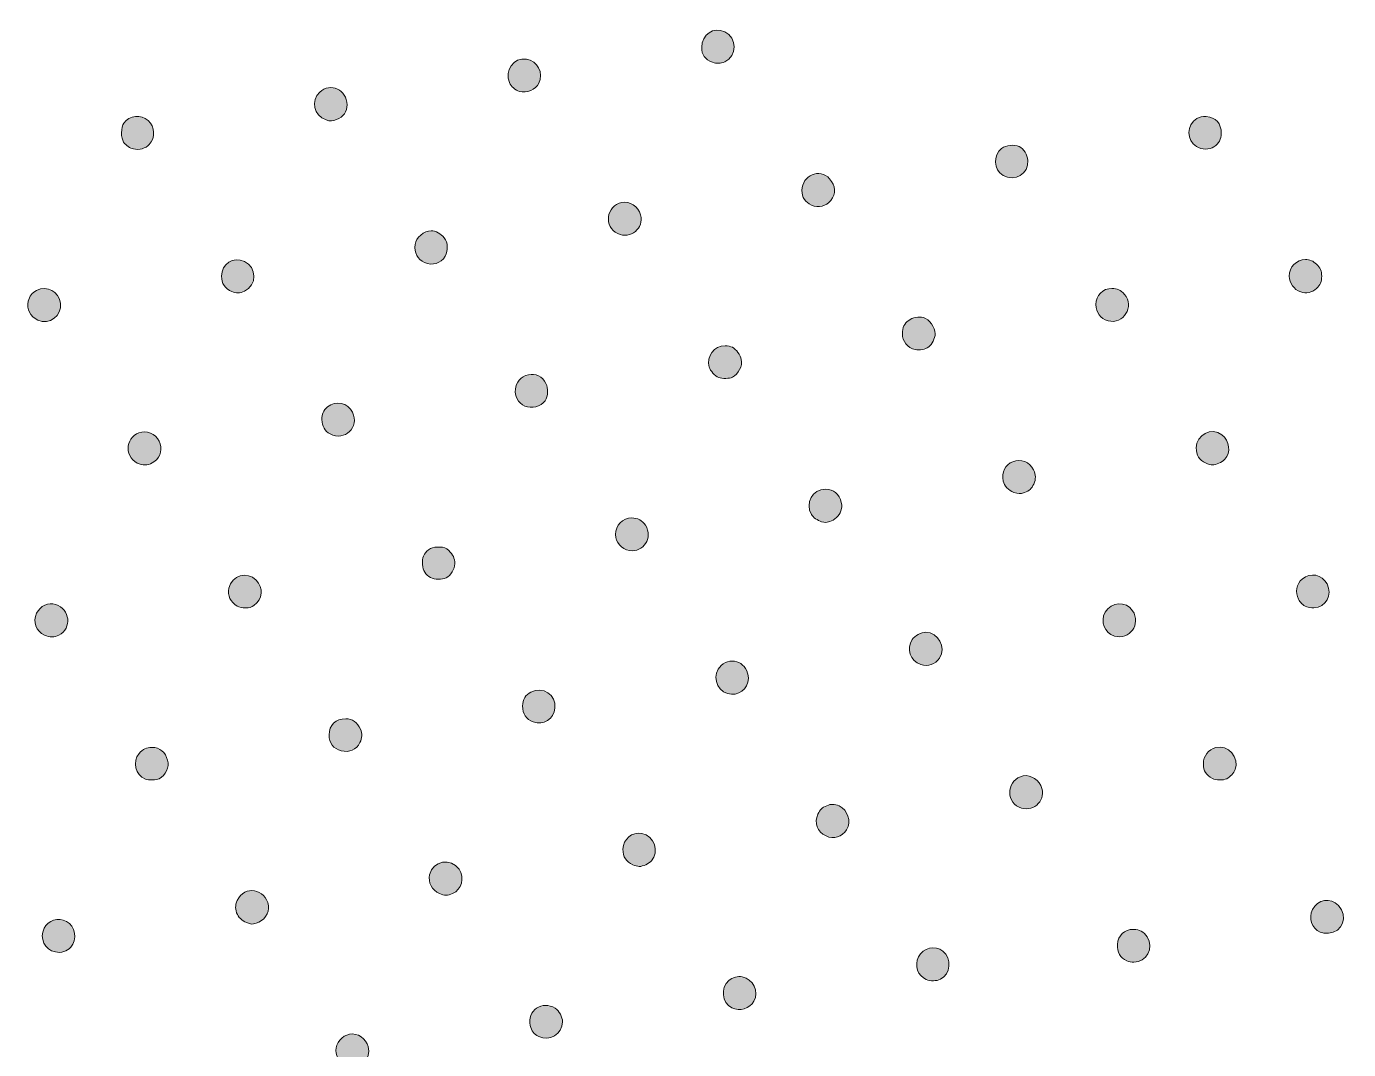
# Model space of a CAD drawing. Extents: x 0 to 500, y 2 to 498.
# Drawn here: x 3.5 to 136.7, y 117.6 to 220.6 of the extents above; entities that cross this region are included whole.
import ezdxf

# ---------------------------------------------------------------- set-up
doc = ezdxf.new("R2010")
doc.units = 0
doc.header["$MEASUREMENT"] = 0
doc.layers.add('LAYER_1', color=7, linetype='Continuous', lineweight=0)

# ---------------------------------------------------------------- blocks, each defined once
blk = doc.blocks.new('Block_0')
at = {"layer": 'LAYER_1', "true_color": 0x000000, "transparency": 33554687}
h = blk.add_hatch(color=18, dxfattribs=at)
h.dxf.hatch_style = 2
edge = h.paths.add_edge_path()
edge.add_spline(control_points=[(73.86, 217.04), (75.13, 217.62), (75.13, 219.43), (73.86, 220.05), (72.73, 220.59), (71.54, 219.79), (71.54, 218.49), (71.54, 217.74), (71.86, 217.29), (72.64, 216.99), (72.64, 216.99), (72.64, 216.99), (72.64, 216.99), (73.05, 216.83), (73.43, 216.85), (73.86, 217.04)], knot_values=[0, 0, 0, 0, 1, 1, 1, 2, 2, 2, 3, 3, 3, 4, 4, 4, 5, 5, 5, 5], degree=3, periodic=0)
h = blk.add_hatch(color=18, dxfattribs=at)
h.dxf.hatch_style = 2
edge = h.paths.add_edge_path()
edge.add_spline(control_points=[(53.89, 217.31), (52.6, 217.48), (51.63, 216.15), (52.18, 214.94), (52.36, 214.54), (52.76, 214.19), (53.2, 214.05), (53.91, 213.83), (54.82, 214.21), (55.15, 214.87), (55.64, 215.88), (54.99, 217.16), (53.89, 217.31)], knot_values=[0, 0, 0, 0, 1, 1, 1, 2, 2, 2, 3, 3, 3, 4, 4, 4, 4], degree=3, periodic=0)
h = blk.add_hatch(color=18, dxfattribs=at)
h.dxf.hatch_style = 2
edge = h.paths.add_edge_path()
edge.add_spline(control_points=[(34.77, 211.21), (35.45, 211.5), (35.82, 212.01), (35.82, 212.7), (35.82, 214.22), (34.15, 214.99), (33.07, 213.98), (32.13, 213.11), (32.48, 211.61), (33.71, 211.18), (33.71, 211.18), (33.71, 211.18), (33.71, 211.18), (34.11, 211.04), (34.37, 211.04), (34.77, 211.21)], knot_values=[0, 0, 0, 0, 1, 1, 1, 2, 2, 2, 3, 3, 3, 4, 4, 4, 5, 5, 5, 5], degree=3, periodic=0)
h = blk.add_hatch(color=18, dxfattribs=at)
h.dxf.hatch_style = 2
edge = h.paths.add_edge_path()
edge.add_spline(control_points=[(15.78, 211.13), (15.1, 211.76), (13.89, 211.62), (13.34, 210.86), (13.04, 210.43), (13.03, 209.34), (13.32, 208.95), (13.59, 208.59), (13.93, 208.34), (14.31, 208.26), (14.87, 208.12), (15.57, 208.32), (15.9, 208.69), (16.53, 209.41), (16.48, 210.47), (15.78, 211.13)], knot_values=[0, 0, 0, 0, 1, 1, 1, 2, 2, 2, 3, 3, 3, 4, 4, 4, 5, 5, 5, 5], degree=3, periodic=0)
h = blk.add_hatch(color=18, dxfattribs=at)
h.dxf.hatch_style = 2
edge = h.paths.add_edge_path()
edge.add_spline(control_points=[(123.13, 208.47), (123.64, 208.81), (123.87, 209.24), (123.87, 209.82), (123.87, 210.82), (123.31, 211.45), (122.36, 211.51), (121.91, 211.55), (121.76, 211.52), (121.41, 211.31), (120.36, 210.7), (120.34, 209.11), (121.38, 208.49), (121.38, 208.49), (121.38, 208.49), (121.38, 208.49), (121.91, 208.18), (122.68, 208.17), (123.13, 208.47)], knot_values=[0, 0, 0, 0, 1, 1, 1, 2, 2, 2, 3, 3, 3, 4, 4, 4, 5, 5, 5, 6, 6, 6, 6], degree=3, periodic=0)
h = blk.add_hatch(color=18, dxfattribs=at)
h.dxf.hatch_style = 2
edge = h.paths.add_edge_path()
edge.add_spline(control_points=[(103.52, 208.49), (102.99, 208.73), (102.19, 208.65), (101.74, 208.31), (100.85, 207.63), (100.94, 206.17), (101.9, 205.6), (103.07, 204.9), (104.5, 205.76), (104.39, 207.09), (104.34, 207.71), (104, 208.26), (103.52, 208.49)], knot_values=[0, 0, 0, 0, 1, 1, 1, 2, 2, 2, 3, 3, 3, 4, 4, 4, 4], degree=3, periodic=0)
h = blk.add_hatch(color=18, dxfattribs=at)
h.dxf.hatch_style = 2
edge = h.paths.add_edge_path()
edge.add_spline(control_points=[(84.42, 205.26), (83.43, 206.36), (81.64, 205.61), (81.64, 204.09), (81.64, 203.36), (81.95, 202.89), (82.61, 202.6), (83.31, 202.3), (84.06, 202.48), (84.55, 203.07), (85.09, 203.73), (85.04, 204.57), (84.42, 205.26)], knot_values=[0, 0, 0, 0, 1, 1, 1, 2, 2, 2, 3, 3, 3, 4, 4, 4, 4], degree=3, periodic=0)
h = blk.add_hatch(color=18, dxfattribs=at)
h.dxf.hatch_style = 2
edge = h.paths.add_edge_path()
edge.add_spline(control_points=[(63.5, 202.88), (61.91, 202.54), (61.63, 200.39), (63.09, 199.73), (64.38, 199.14), (65.75, 200.27), (65.39, 201.62), (65.17, 202.44), (64.26, 203.04), (63.5, 202.88)], knot_values=[0, 0, 0, 0, 1, 1, 1, 2, 2, 2, 3, 3, 3, 3], degree=3, periodic=0)
h = blk.add_hatch(color=18, dxfattribs=at)
h.dxf.hatch_style = 2
edge = h.paths.add_edge_path()
edge.add_spline(control_points=[(45.6, 199.32), (45.31, 199.71), (44.72, 200.02), (44.29, 200.02), (43.56, 200.02), (42.77, 199.34), (42.67, 198.63), (42.56, 197.8), (42.9, 197.16), (43.63, 196.83), (44.41, 196.47), (45.27, 196.73), (45.7, 197.46), (46.03, 198.03), (45.99, 198.81), (45.6, 199.32)], knot_values=[0, 0, 0, 0, 1, 1, 1, 2, 2, 2, 3, 3, 3, 4, 4, 4, 5, 5, 5, 5], degree=3, periodic=0)
h = blk.add_hatch(color=18, dxfattribs=at)
h.dxf.hatch_style = 2
edge = h.paths.add_edge_path()
edge.add_spline(control_points=[(25.49, 193.93), (26.77, 194.51), (26.76, 196.36), (25.48, 196.94), (24.36, 197.45), (23.18, 196.69), (23.18, 195.45), (23.18, 194.71), (23.52, 194.2), (24.21, 193.9), (24.21, 193.9), (24.21, 193.9), (24.21, 193.9), (24.65, 193.71), (25.02, 193.72), (25.49, 193.93)], knot_values=[0, 0, 0, 0, 1, 1, 1, 2, 2, 2, 3, 3, 3, 4, 4, 4, 5, 5, 5, 5], degree=3, periodic=0)
h = blk.add_hatch(color=18, dxfattribs=at)
h.dxf.hatch_style = 2
edge = h.paths.add_edge_path()
edge.add_spline(control_points=[(133.98, 195.44), (133.98, 195.97), (133.84, 196.3), (133.45, 196.67), (133.13, 196.97), (132.77, 197.12), (132.34, 197.12), (131.44, 197.12), (130.7, 196.37), (130.71, 195.46), (130.71, 194.74), (131.16, 194.12), (131.87, 193.87), (132.43, 193.67), (133, 193.79), (133.45, 194.21), (133.84, 194.57), (133.98, 194.9), (133.98, 195.44)], knot_values=[0, 0, 0, 0, 1, 1, 1, 2, 2, 2, 3, 3, 3, 4, 4, 4, 5, 5, 5, 6, 6, 6, 6], degree=3, periodic=0)
h = blk.add_hatch(color=18, dxfattribs=at)
h.dxf.hatch_style = 2
edge = h.paths.add_edge_path()
edge.add_spline(control_points=[(4.56, 194.01), (4.07, 193.76), (3.83, 193.45), (3.71, 192.92), (3.53, 192.13), (3.91, 191.39), (4.69, 191.02), (5.81, 190.5), (7.13, 191.48), (6.96, 192.71), (6.79, 193.91), (5.62, 194.55), (4.56, 194.01)], knot_values=[0, 0, 0, 0, 1, 1, 1, 2, 2, 2, 3, 3, 3, 4, 4, 4, 4], degree=3, periodic=0)
h = blk.add_hatch(color=18, dxfattribs=at)
h.dxf.hatch_style = 2
edge = h.paths.add_edge_path()
edge.add_spline(control_points=[(112.86, 194.22), (111.94, 194.22), (111.24, 193.52), (111.24, 192.6), (111.24, 191.78), (111.68, 191.18), (112.46, 190.96), (113.99, 190.53), (115.18, 192.42), (114.12, 193.62), (113.73, 194.06), (113.4, 194.22), (112.86, 194.22)], knot_values=[0, 0, 0, 0, 1, 1, 1, 2, 2, 2, 3, 3, 3, 4, 4, 4, 4], degree=3, periodic=0)
h = blk.add_hatch(color=18, dxfattribs=at)
h.dxf.hatch_style = 2
edge = h.paths.add_edge_path()
edge.add_spline(control_points=[(95.05, 189.64), (95.04, 190.31), (94.45, 191.14), (93.87, 191.28), (93.42, 191.4), (92.73, 191.27), (92.39, 191), (91.95, 190.67), (91.75, 190.26), (91.75, 189.68), (91.75, 188.87), (92.26, 188.23), (93.04, 188.06), (93.49, 187.97), (94.05, 188.08), (94.4, 188.33), (94.73, 188.56), (95.05, 189.22), (95.05, 189.64)], knot_values=[0, 0, 0, 0, 1, 1, 1, 2, 2, 2, 3, 3, 3, 4, 4, 4, 5, 5, 5, 6, 6, 6, 6], degree=3, periodic=0)
h = blk.add_hatch(color=18, dxfattribs=at)
h.dxf.hatch_style = 2
edge = h.paths.add_edge_path()
edge.add_spline(control_points=[(74.64, 185.28), (75.25, 185.59), (75.66, 186.41), (75.53, 187.06), (75.45, 187.49), (75.01, 188.09), (74.64, 188.29), (74.47, 188.37), (74.14, 188.44), (73.9, 188.44), (72.79, 188.44), (72.01, 187.39), (72.3, 186.3), (72.41, 185.91), (72.86, 185.4), (73.25, 185.25), (73.25, 185.25), (73.25, 185.25), (73.25, 185.25), (73.6, 185.11), (74.35, 185.13), (74.64, 185.28)], knot_values=[0, 0, 0, 0, 1, 1, 1, 2, 2, 2, 3, 3, 3, 4, 4, 4, 5, 5, 5, 6, 6, 6, 7, 7, 7, 7], degree=3, periodic=0)
h = blk.add_hatch(color=18, dxfattribs=at)
h.dxf.hatch_style = 2
edge = h.paths.add_edge_path()
edge.add_spline(control_points=[(55.85, 184.65), (55.5, 185.35), (54.8, 185.69), (54.08, 185.53), (52.51, 185.18), (52.28, 183.03), (53.74, 182.37), (54.41, 182.08), (55.34, 182.32), (55.76, 182.91), (56.07, 183.35), (56.11, 184.15), (55.85, 184.65)], knot_values=[0, 0, 0, 0, 1, 1, 1, 2, 2, 2, 3, 3, 3, 4, 4, 4, 4], degree=3, periodic=0)
h = blk.add_hatch(color=18, dxfattribs=at)
h.dxf.hatch_style = 2
edge = h.paths.add_edge_path()
edge.add_spline(control_points=[(33.85, 182.28), (33.45, 181.93), (33.29, 181.58), (33.29, 181.01), (33.29, 180.34), (33.58, 179.85), (34.12, 179.56), (35.59, 178.79), (37.09, 180.26), (36.37, 181.75), (35.9, 182.71), (34.67, 182.97), (33.85, 182.28)], knot_values=[0, 0, 0, 0, 1, 1, 1, 2, 2, 2, 3, 3, 3, 4, 4, 4, 4], degree=3, periodic=0)
h = blk.add_hatch(color=18, dxfattribs=at)
h.dxf.hatch_style = 2
edge = h.paths.add_edge_path()
edge.add_spline(control_points=[(17, 178.56), (16.78, 179.37), (15.94, 179.91), (15.14, 179.76), (13.57, 179.47), (13.26, 177.34), (14.69, 176.64), (15.21, 176.38), (15.74, 176.39), (16.21, 176.65), (16.91, 177.05), (17.22, 177.79), (17, 178.56)], knot_values=[0, 0, 0, 0, 1, 1, 1, 2, 2, 2, 3, 3, 3, 4, 4, 4, 4], degree=3, periodic=0)
h = blk.add_hatch(color=18, dxfattribs=at)
h.dxf.hatch_style = 2
edge = h.paths.add_edge_path()
edge.add_spline(control_points=[(124.22, 177.01), (124.85, 177.71), (124.72, 178.88), (123.93, 179.48), (122.89, 180.27), (121.35, 179.5), (121.35, 178.18), (121.35, 177.42), (121.65, 176.93), (122.33, 176.62), (122.53, 176.52), (122.83, 176.44), (122.98, 176.44), (123.34, 176.44), (123.95, 176.73), (124.22, 177.01)], knot_values=[0, 0, 0, 0, 1, 1, 1, 2, 2, 2, 3, 3, 3, 4, 4, 4, 5, 5, 5, 5], degree=3, periodic=0)
h = blk.add_hatch(color=18, dxfattribs=at)
h.dxf.hatch_style = 2
edge = h.paths.add_edge_path()
edge.add_spline(control_points=[(104.06, 173.68), (104.53, 173.84), (104.77, 174.06), (104.98, 174.52), (105.21, 175.01), (105.2, 175.45), (104.96, 175.95), (104.56, 176.77), (103.72, 177.1), (102.86, 176.77), (102.12, 176.49), (101.72, 175.67), (101.9, 174.82), (102, 174.33), (102.44, 173.87), (102.97, 173.68), (102.97, 173.68), (102.97, 173.68), (102.97, 173.68), (103.42, 173.52), (103.61, 173.51), (104.06, 173.68)], knot_values=[0, 0, 0, 0, 1, 1, 1, 2, 2, 2, 3, 3, 3, 4, 4, 4, 5, 5, 5, 6, 6, 6, 7, 7, 7, 7], degree=3, periodic=0)
h = blk.add_hatch(color=18, dxfattribs=at)
h.dxf.hatch_style = 2
edge = h.paths.add_edge_path()
edge.add_spline(control_points=[(85.56, 171.82), (85.69, 172.16), (85.7, 172.29), (85.6, 172.67), (85.39, 173.51), (84.8, 174.01), (84.01, 174.01), (82.71, 174.01), (81.92, 172.59), (82.59, 171.46), (82.76, 171.17), (83.2, 170.86), (83.61, 170.73), (83.97, 170.63), (84.01, 170.63), (84.43, 170.74), (84.91, 170.87), (85.37, 171.31), (85.56, 171.82)], knot_values=[0, 0, 0, 0, 1, 1, 1, 2, 2, 2, 3, 3, 3, 4, 4, 4, 5, 5, 5, 6, 6, 6, 6], degree=3, periodic=0)
h = blk.add_hatch(color=18, dxfattribs=at)
h.dxf.hatch_style = 2
edge = h.paths.add_edge_path()
edge.add_spline(control_points=[(64.49, 171.11), (63.58, 171.11), (62.86, 170.37), (62.86, 169.44), (62.86, 168.65), (63.45, 167.97), (64.26, 167.83), (65.68, 167.59), (66.66, 169.12), (65.87, 170.37), (65.55, 170.87), (65.11, 171.11), (64.49, 171.11)], knot_values=[0, 0, 0, 0, 1, 1, 1, 2, 2, 2, 3, 3, 3, 4, 4, 4, 4], degree=3, periodic=0)
h = blk.add_hatch(color=18, dxfattribs=at)
h.dxf.hatch_style = 2
edge = h.paths.add_edge_path()
edge.add_spline(control_points=[(46.67, 166.5), (46.67, 167.03), (46.49, 167.43), (46.07, 167.83), (45.74, 168.14), (45.69, 168.16), (45.04, 168.16), (44.44, 168.16), (44.33, 168.13), (44.01, 167.89), (43.55, 167.54), (43.37, 167.09), (43.41, 166.42), (43.46, 165.8), (43.72, 165.39), (44.22, 165.12), (44.65, 164.89), (45.36, 164.88), (45.8, 165.09), (46.26, 165.3), (46.67, 165.97), (46.67, 166.5)], knot_values=[0, 0, 0, 0, 1, 1, 1, 2, 2, 2, 3, 3, 3, 4, 4, 4, 5, 5, 5, 6, 6, 6, 7, 7, 7, 7], degree=3, periodic=0)
h = blk.add_hatch(color=18, dxfattribs=at)
h.dxf.hatch_style = 2
edge = h.paths.add_edge_path()
edge.add_spline(control_points=[(26.66, 164.85), (25.73, 165.77), (24.22, 165.32), (23.93, 164.03), (23.77, 163.31), (24.07, 162.63), (24.74, 162.24), (25.2, 161.96), (26.04, 161.98), (26.44, 162.28), (27.33, 162.94), (27.43, 164.08), (26.66, 164.85)], knot_values=[0, 0, 0, 0, 1, 1, 1, 2, 2, 2, 3, 3, 3, 4, 4, 4, 4], degree=3, periodic=0)
h = blk.add_hatch(color=18, dxfattribs=at)
h.dxf.hatch_style = 2
edge = h.paths.add_edge_path()
edge.add_spline(control_points=[(134.52, 164.47), (134.03, 165.42), (132.84, 165.66), (132.01, 164.96), (131.45, 164.48), (131.29, 163.61), (131.64, 162.93), (131.82, 162.57), (132.04, 162.36), (132.48, 162.15), (132.61, 162.09), (132.93, 162.05), (133.2, 162.06), (134.42, 162.13), (135.08, 163.34), (134.52, 164.47)], knot_values=[0, 0, 0, 0, 1, 1, 1, 2, 2, 2, 3, 3, 3, 4, 4, 4, 5, 5, 5, 5], degree=3, periodic=0)
h = blk.add_hatch(color=18, dxfattribs=at)
h.dxf.hatch_style = 2
edge = h.paths.add_edge_path()
edge.add_spline(control_points=[(6.48, 162.41), (5.76, 162.64), (4.91, 162.24), (4.56, 161.51), (4.15, 160.67), (4.5, 159.69), (5.35, 159.31), (5.85, 159.08), (6.35, 159.08), (6.8, 159.31), (8.14, 160), (7.94, 161.92), (6.48, 162.41)], knot_values=[0, 0, 0, 0, 1, 1, 1, 2, 2, 2, 3, 3, 3, 4, 4, 4, 4], degree=3, periodic=0)
h = blk.add_hatch(color=18, dxfattribs=at)
h.dxf.hatch_style = 2
edge = h.paths.add_edge_path()
edge.add_spline(control_points=[(112.17, 161.62), (111.65, 160.69), (112.1, 159.52), (113.1, 159.22), (114.62, 158.76), (115.82, 160.42), (114.94, 161.76), (114.27, 162.77), (112.77, 162.69), (112.17, 161.62)], knot_values=[0, 0, 0, 0, 1, 1, 1, 2, 2, 2, 3, 3, 3, 3], degree=3, periodic=0)
h = blk.add_hatch(color=18, dxfattribs=at)
h.dxf.hatch_style = 2
edge = h.paths.add_edge_path()
edge.add_spline(control_points=[(94.11, 159.6), (93.66, 159.6), (92.99, 159.24), (92.74, 158.86), (92.12, 157.93), (92.53, 156.71), (93.6, 156.34), (94.3, 156.1), (95.08, 156.37), (95.5, 157), (96.19, 158.05), (95.37, 159.6), (94.11, 159.6)], knot_values=[0, 0, 0, 0, 1, 1, 1, 2, 2, 2, 3, 3, 3, 4, 4, 4, 4], degree=3, periodic=0)
h = blk.add_hatch(color=18, dxfattribs=at)
h.dxf.hatch_style = 2
edge = h.paths.add_edge_path()
edge.add_spline(control_points=[(73.49, 156.25), (72.56, 155.37), (72.93, 153.79), (74.15, 153.42), (75.2, 153.11), (76.24, 153.88), (76.24, 154.96), (76.24, 156.48), (74.58, 157.26), (73.49, 156.25)], knot_values=[0, 0, 0, 0, 1, 1, 1, 2, 2, 2, 3, 3, 3, 3], degree=3, periodic=0)
h = blk.add_hatch(color=18, dxfattribs=at)
h.dxf.hatch_style = 2
edge = h.paths.add_edge_path()
edge.add_spline(control_points=[(54.34, 153.58), (53.81, 153.32), (53.51, 152.8), (53.5, 152.18), (53.5, 151.38), (53.86, 150.84), (54.58, 150.57), (55.59, 150.19), (56.67, 150.88), (56.76, 151.96), (56.87, 153.32), (55.56, 154.2), (54.34, 153.58)], knot_values=[0, 0, 0, 0, 1, 1, 1, 2, 2, 2, 3, 3, 3, 4, 4, 4, 4], degree=3, periodic=0)
h = blk.add_hatch(color=18, dxfattribs=at)
h.dxf.hatch_style = 2
edge = h.paths.add_edge_path()
edge.add_spline(control_points=[(37.17, 149.84), (36.88, 150.53), (36.37, 150.89), (35.69, 150.89), (34.67, 150.89), (34.01, 150.25), (34.01, 149.26), (34.01, 148.45), (34.46, 147.86), (35.22, 147.67), (36.05, 147.46), (36.77, 147.77), (37.12, 148.49), (37.35, 148.97), (37.37, 149.37), (37.17, 149.84)], knot_values=[0, 0, 0, 0, 1, 1, 1, 2, 2, 2, 3, 3, 3, 4, 4, 4, 5, 5, 5, 5], degree=3, periodic=0)
h = blk.add_hatch(color=18, dxfattribs=at)
h.dxf.hatch_style = 2
edge = h.paths.add_edge_path()
edge.add_spline(control_points=[(16.91, 144.85), (17.57, 145.2), (17.94, 146.01), (17.75, 146.71), (17.53, 147.53), (16.96, 148), (16.17, 148.01), (15.63, 148.01), (15.26, 147.84), (14.88, 147.39), (14.18, 146.6), (14.52, 145.21), (15.51, 144.82), (15.51, 144.82), (15.51, 144.82), (15.51, 144.82), (15.86, 144.68), (16.61, 144.7), (16.91, 144.85)], knot_values=[0, 0, 0, 0, 1, 1, 1, 2, 2, 2, 3, 3, 3, 4, 4, 4, 5, 5, 5, 6, 6, 6, 6], degree=3, periodic=0)
h = blk.add_hatch(color=18, dxfattribs=at)
h.dxf.hatch_style = 2
edge = h.paths.add_edge_path()
edge.add_spline(control_points=[(125.27, 145.78), (125.72, 146.96), (124.53, 148.32), (123.33, 148), (122.55, 147.79), (122.07, 147.16), (122.07, 146.35), (122.08, 145.63), (122.34, 145.22), (122.98, 144.87), (123.33, 144.69), (124.08, 144.68), (124.42, 144.85), (124.75, 145.03), (125.15, 145.45), (125.27, 145.78)], knot_values=[0, 0, 0, 0, 1, 1, 1, 2, 2, 2, 3, 3, 3, 4, 4, 4, 5, 5, 5, 5], degree=3, periodic=0)
h = blk.add_hatch(color=18, dxfattribs=at)
h.dxf.hatch_style = 2
edge = h.paths.add_edge_path()
edge.add_spline(control_points=[(103.93, 145.14), (102.33, 144.8), (102.05, 142.67), (103.51, 141.99), (104.79, 141.39), (106.17, 142.53), (105.81, 143.87), (105.59, 144.7), (104.69, 145.3), (103.93, 145.14)], knot_values=[0, 0, 0, 0, 1, 1, 1, 2, 2, 2, 3, 3, 3, 3], degree=3, periodic=0)
h = blk.add_hatch(color=18, dxfattribs=at)
h.dxf.hatch_style = 2
edge = h.paths.add_edge_path()
edge.add_spline(control_points=[(85.38, 142.11), (84.9, 142.32), (84.58, 142.33), (84.13, 142.14), (83.66, 141.95), (83.45, 141.75), (83.25, 141.3), (82.84, 140.4), (83.16, 139.5), (84.06, 139.09), (84.84, 138.73), (85.7, 139), (86.13, 139.72), (86.62, 140.57), (86.27, 141.7), (85.38, 142.11)], knot_values=[0, 0, 0, 0, 1, 1, 1, 2, 2, 2, 3, 3, 3, 4, 4, 4, 5, 5, 5, 5], degree=3, periodic=0)
h = blk.add_hatch(color=18, dxfattribs=at)
h.dxf.hatch_style = 2
edge = h.paths.add_edge_path()
edge.add_spline(control_points=[(66.48, 136.59), (67.31, 137.5), (66.75, 139.11), (65.52, 139.35), (64.54, 139.53), (63.61, 138.76), (63.61, 137.76), (63.61, 136.99), (63.92, 136.5), (64.59, 136.19), (64.8, 136.1), (65.09, 136.02), (65.25, 136.02), (65.61, 136.02), (66.22, 136.3), (66.48, 136.59)], knot_values=[0, 0, 0, 0, 1, 1, 1, 2, 2, 2, 3, 3, 3, 4, 4, 4, 5, 5, 5, 5], degree=3, periodic=0)
h = blk.add_hatch(color=18, dxfattribs=at)
h.dxf.hatch_style = 2
edge = h.paths.add_edge_path()
edge.add_spline(control_points=[(47.1, 135.74), (46.31, 136.94), (44.45, 136.59), (44.14, 135.19), (43.96, 134.42), (44.37, 133.64), (45.13, 133.29), (45.6, 133.07), (45.96, 133.07), (46.44, 133.29), (47.38, 133.72), (47.69, 134.85), (47.1, 135.74)], knot_values=[0, 0, 0, 0, 1, 1, 1, 2, 2, 2, 3, 3, 3, 4, 4, 4, 4], degree=3, periodic=0)
h = blk.add_hatch(color=18, dxfattribs=at)
h.dxf.hatch_style = 2
edge = h.paths.add_edge_path()
edge.add_spline(control_points=[(26.68, 130.31), (27.43, 130.5), (28.03, 131.36), (27.91, 132.07), (27.62, 133.8), (25.48, 134.16), (24.76, 132.6), (24.54, 132.11), (24.54, 131.67), (24.78, 131.18), (24.97, 130.78), (25.38, 130.45), (25.88, 130.31), (25.88, 130.31), (25.88, 130.31), (25.88, 130.31), (26.23, 130.2), (26.23, 130.2), (26.68, 130.31)], knot_values=[0, 0, 0, 0, 1, 1, 1, 2, 2, 2, 3, 3, 3, 4, 4, 4, 5, 5, 5, 6, 6, 6, 6], degree=3, periodic=0)
h = blk.add_hatch(color=18, dxfattribs=at)
h.dxf.hatch_style = 2
edge = h.paths.add_edge_path()
edge.add_spline(control_points=[(135.67, 132.09), (134.88, 132.92), (133.55, 132.71), (133.05, 131.68), (132.62, 130.8), (132.97, 129.81), (133.84, 129.41), (134.01, 129.33), (134.33, 129.29), (134.65, 129.3), (136.08, 129.39), (136.69, 131.02), (135.67, 132.09)], knot_values=[0, 0, 0, 0, 1, 1, 1, 2, 2, 2, 3, 3, 3, 4, 4, 4, 4], degree=3, periodic=0)
h = blk.add_hatch(color=18, dxfattribs=at)
h.dxf.hatch_style = 2
edge = h.paths.add_edge_path()
edge.add_spline(control_points=[(7.56, 130.49), (6.73, 130.91), (5.7, 130.6), (5.32, 129.81), (4.82, 128.77), (5.35, 127.66), (6.46, 127.41), (7.01, 127.28), (7.61, 127.47), (7.99, 127.89), (8.69, 128.64), (8.45, 130.04), (7.56, 130.49)], knot_values=[0, 0, 0, 0, 1, 1, 1, 2, 2, 2, 3, 3, 3, 4, 4, 4, 4], degree=3, periodic=0)
h = blk.add_hatch(color=18, dxfattribs=at)
h.dxf.hatch_style = 2
edge = h.paths.add_edge_path()
edge.add_spline(control_points=[(116.39, 128.93), (116.05, 129.46), (115.65, 129.69), (115.03, 129.69), (114.11, 129.69), (113.48, 129.09), (113.41, 128.16), (113.35, 127.39), (113.69, 126.82), (114.37, 126.51), (114.53, 126.44), (114.84, 126.38), (115.06, 126.38), (116.35, 126.37), (117.1, 127.81), (116.39, 128.93)], knot_values=[0, 0, 0, 0, 1, 1, 1, 2, 2, 2, 3, 3, 3, 4, 4, 4, 5, 5, 5, 5], degree=3, periodic=0)
h = blk.add_hatch(color=18, dxfattribs=at)
h.dxf.hatch_style = 2
edge = h.paths.add_edge_path()
edge.add_spline(control_points=[(95.84, 127.49), (95.03, 128.12), (93.82, 127.84), (93.37, 126.91), (92.95, 126.03), (93.3, 125.02), (94.16, 124.64), (94.55, 124.47), (95.19, 124.47), (95.58, 124.66), (96.61, 125.15), (96.76, 126.77), (95.84, 127.49)], knot_values=[0, 0, 0, 0, 1, 1, 1, 2, 2, 2, 3, 3, 3, 4, 4, 4, 4], degree=3, periodic=0)
h = blk.add_hatch(color=18, dxfattribs=at)
h.dxf.hatch_style = 2
edge = h.paths.add_edge_path()
edge.add_spline(control_points=[(75.62, 124.92), (75.22, 125.01), (74.63, 124.83), (74.27, 124.53), (73.4, 123.8), (73.57, 122.31), (74.58, 121.8), (75.37, 121.39), (76.37, 121.69), (76.8, 122.46), (77.33, 123.39), (76.7, 124.7), (75.62, 124.92)], knot_values=[0, 0, 0, 0, 1, 1, 1, 2, 2, 2, 3, 3, 3, 4, 4, 4, 4], degree=3, periodic=0)
h = blk.add_hatch(color=18, dxfattribs=at)
h.dxf.hatch_style = 2
edge = h.paths.add_edge_path()
edge.add_spline(control_points=[(56.79, 121.74), (55.49, 122.59), (53.93, 121.5), (54.27, 120), (54.38, 119.47), (54.64, 119.14), (55.12, 118.9), (56.2, 118.34), (57.52, 119.16), (57.52, 120.38), (57.53, 120.85), (57.18, 121.49), (56.79, 121.74)], knot_values=[0, 0, 0, 0, 1, 1, 1, 2, 2, 2, 3, 3, 3, 4, 4, 4, 4], degree=3, periodic=0)
h = blk.add_hatch(color=18, dxfattribs=at)
h.dxf.hatch_style = 2
edge = h.paths.add_edge_path()
edge.add_spline(control_points=[(36.06, 119.13), (35.33, 119), (34.69, 118.22), (34.7, 117.49), (34.7, 116.79), (35.22, 116.1), (35.89, 115.89), (37.13, 115.52), (38.3, 116.63), (37.96, 117.88), (37.74, 118.71), (36.87, 119.28), (36.06, 119.13)], knot_values=[0, 0, 0, 0, 1, 1, 1, 2, 2, 2, 3, 3, 3, 4, 4, 4, 4], degree=3, periodic=0)
at = {"layer": 'LAYER_1'}
for points, knots in [([(73.86, 217.04), (75.13, 217.62), (75.13, 219.43), (73.86, 220.05), (72.73, 220.59), (71.54, 219.79), (71.54, 218.49), (71.54, 217.74), (71.86, 217.29), (72.64, 216.99), (72.64, 216.99), (72.64, 216.99), (72.64, 216.99), (73.05, 216.83), (73.43, 216.85), (73.86, 217.04)], [0, 0, 0, 0, 1, 1, 1, 2, 2, 2, 3, 3, 3, 4, 4, 4, 5, 5, 5, 5]), ([(53.89, 217.31), (52.6, 217.48), (51.63, 216.15), (52.18, 214.94), (52.36, 214.54), (52.76, 214.19), (53.2, 214.05), (53.91, 213.83), (54.82, 214.21), (55.15, 214.87), (55.64, 215.88), (54.99, 217.16), (53.89, 217.31)], [0, 0, 0, 0, 1, 1, 1, 2, 2, 2, 3, 3, 3, 4, 4, 4, 4]), ([(34.77, 211.21), (35.45, 211.5), (35.82, 212.01), (35.82, 212.7), (35.82, 214.22), (34.15, 214.99), (33.07, 213.98), (32.13, 213.11), (32.48, 211.61), (33.71, 211.18), (33.71, 211.18), (33.71, 211.18), (33.71, 211.18), (34.11, 211.04), (34.37, 211.04), (34.77, 211.21)], [0, 0, 0, 0, 1, 1, 1, 2, 2, 2, 3, 3, 3, 4, 4, 4, 5, 5, 5, 5]), ([(15.78, 211.13), (15.1, 211.76), (13.89, 211.62), (13.34, 210.86), (13.04, 210.43), (13.03, 209.34), (13.32, 208.95), (13.59, 208.59), (13.93, 208.34), (14.31, 208.26), (14.87, 208.12), (15.57, 208.32), (15.9, 208.69), (16.53, 209.41), (16.48, 210.47), (15.78, 211.13)], [0, 0, 0, 0, 1, 1, 1, 2, 2, 2, 3, 3, 3, 4, 4, 4, 5, 5, 5, 5]), ([(123.13, 208.47), (123.64, 208.81), (123.87, 209.24), (123.87, 209.82), (123.87, 210.82), (123.31, 211.45), (122.36, 211.51), (121.91, 211.55), (121.76, 211.52), (121.41, 211.31), (120.36, 210.7), (120.34, 209.11), (121.38, 208.49), (121.38, 208.49), (121.38, 208.49), (121.38, 208.49), (121.91, 208.18), (122.68, 208.17), (123.13, 208.47)], [0, 0, 0, 0, 1, 1, 1, 2, 2, 2, 3, 3, 3, 4, 4, 4, 5, 5, 5, 6, 6, 6, 6]), ([(103.52, 208.49), (102.99, 208.73), (102.19, 208.65), (101.74, 208.31), (100.85, 207.63), (100.94, 206.17), (101.9, 205.6), (103.07, 204.9), (104.5, 205.76), (104.39, 207.09), (104.34, 207.71), (104, 208.26), (103.52, 208.49)], [0, 0, 0, 0, 1, 1, 1, 2, 2, 2, 3, 3, 3, 4, 4, 4, 4]), ([(84.42, 205.26), (83.43, 206.36), (81.64, 205.61), (81.64, 204.09), (81.64, 203.36), (81.95, 202.89), (82.61, 202.6), (83.31, 202.3), (84.06, 202.48), (84.55, 203.07), (85.09, 203.73), (85.04, 204.57), (84.42, 205.26)], [0, 0, 0, 0, 1, 1, 1, 2, 2, 2, 3, 3, 3, 4, 4, 4, 4]), ([(63.5, 202.88), (61.91, 202.54), (61.63, 200.39), (63.09, 199.73), (64.38, 199.14), (65.75, 200.27), (65.39, 201.62), (65.17, 202.44), (64.26, 203.04), (63.5, 202.88)], [0, 0, 0, 0, 1, 1, 1, 2, 2, 2, 3, 3, 3, 3]), ([(45.6, 199.32), (45.31, 199.71), (44.72, 200.02), (44.29, 200.02), (43.56, 200.02), (42.77, 199.34), (42.67, 198.63), (42.56, 197.8), (42.9, 197.16), (43.63, 196.83), (44.41, 196.47), (45.27, 196.73), (45.7, 197.46), (46.03, 198.03), (45.99, 198.81), (45.6, 199.32)], [0, 0, 0, 0, 1, 1, 1, 2, 2, 2, 3, 3, 3, 4, 4, 4, 5, 5, 5, 5]), ([(25.49, 193.93), (26.77, 194.51), (26.76, 196.36), (25.48, 196.94), (24.36, 197.45), (23.18, 196.69), (23.18, 195.45), (23.18, 194.71), (23.52, 194.2), (24.21, 193.9), (24.21, 193.9), (24.21, 193.9), (24.21, 193.9), (24.65, 193.71), (25.02, 193.72), (25.49, 193.93)], [0, 0, 0, 0, 1, 1, 1, 2, 2, 2, 3, 3, 3, 4, 4, 4, 5, 5, 5, 5]), ([(133.98, 195.44), (133.98, 195.97), (133.84, 196.3), (133.45, 196.67), (133.13, 196.97), (132.77, 197.12), (132.34, 197.12), (131.44, 197.12), (130.7, 196.37), (130.71, 195.46), (130.71, 194.74), (131.16, 194.12), (131.87, 193.87), (132.43, 193.67), (133, 193.79), (133.45, 194.21), (133.84, 194.57), (133.98, 194.9), (133.98, 195.44)], [0, 0, 0, 0, 1, 1, 1, 2, 2, 2, 3, 3, 3, 4, 4, 4, 5, 5, 5, 6, 6, 6, 6]), ([(4.56, 194.01), (4.07, 193.76), (3.83, 193.45), (3.71, 192.92), (3.53, 192.13), (3.91, 191.39), (4.69, 191.02), (5.81, 190.5), (7.13, 191.48), (6.96, 192.71), (6.79, 193.91), (5.62, 194.55), (4.56, 194.01)], [0, 0, 0, 0, 1, 1, 1, 2, 2, 2, 3, 3, 3, 4, 4, 4, 4]), ([(112.86, 194.22), (111.94, 194.22), (111.24, 193.52), (111.24, 192.6), (111.24, 191.78), (111.68, 191.18), (112.46, 190.96), (113.99, 190.53), (115.18, 192.42), (114.12, 193.62), (113.73, 194.06), (113.4, 194.22), (112.86, 194.22)], [0, 0, 0, 0, 1, 1, 1, 2, 2, 2, 3, 3, 3, 4, 4, 4, 4]), ([(95.05, 189.64), (95.04, 190.31), (94.45, 191.14), (93.87, 191.28), (93.42, 191.4), (92.73, 191.27), (92.39, 191), (91.95, 190.67), (91.75, 190.26), (91.75, 189.68), (91.75, 188.87), (92.26, 188.23), (93.04, 188.06), (93.49, 187.97), (94.05, 188.08), (94.4, 188.33), (94.73, 188.56), (95.05, 189.22), (95.05, 189.64)], [0, 0, 0, 0, 1, 1, 1, 2, 2, 2, 3, 3, 3, 4, 4, 4, 5, 5, 5, 6, 6, 6, 6]), ([(74.64, 185.28), (75.25, 185.59), (75.66, 186.41), (75.53, 187.06), (75.45, 187.49), (75.01, 188.09), (74.64, 188.29), (74.47, 188.37), (74.14, 188.44), (73.9, 188.44), (72.79, 188.44), (72.01, 187.39), (72.3, 186.3), (72.41, 185.91), (72.86, 185.4), (73.25, 185.25), (73.25, 185.25), (73.25, 185.25), (73.25, 185.25), (73.6, 185.11), (74.35, 185.13), (74.64, 185.28)], [0, 0, 0, 0, 1, 1, 1, 2, 2, 2, 3, 3, 3, 4, 4, 4, 5, 5, 5, 6, 6, 6, 7, 7, 7, 7]), ([(55.85, 184.65), (55.5, 185.35), (54.8, 185.69), (54.08, 185.53), (52.51, 185.18), (52.28, 183.03), (53.74, 182.37), (54.41, 182.08), (55.34, 182.32), (55.76, 182.91), (56.07, 183.35), (56.11, 184.15), (55.85, 184.65)], [0, 0, 0, 0, 1, 1, 1, 2, 2, 2, 3, 3, 3, 4, 4, 4, 4]), ([(33.85, 182.28), (33.45, 181.93), (33.29, 181.58), (33.29, 181.01), (33.29, 180.34), (33.58, 179.85), (34.12, 179.56), (35.59, 178.79), (37.09, 180.26), (36.37, 181.75), (35.9, 182.71), (34.67, 182.97), (33.85, 182.28)], [0, 0, 0, 0, 1, 1, 1, 2, 2, 2, 3, 3, 3, 4, 4, 4, 4]), ([(17, 178.56), (16.78, 179.37), (15.94, 179.91), (15.14, 179.76), (13.57, 179.47), (13.26, 177.34), (14.69, 176.64), (15.21, 176.38), (15.74, 176.39), (16.21, 176.65), (16.91, 177.05), (17.22, 177.79), (17, 178.56)], [0, 0, 0, 0, 1, 1, 1, 2, 2, 2, 3, 3, 3, 4, 4, 4, 4]), ([(124.22, 177.01), (124.85, 177.71), (124.72, 178.88), (123.93, 179.48), (122.89, 180.27), (121.35, 179.5), (121.35, 178.18), (121.35, 177.42), (121.65, 176.93), (122.33, 176.62), (122.53, 176.52), (122.83, 176.44), (122.98, 176.44), (123.34, 176.44), (123.95, 176.73), (124.22, 177.01)], [0, 0, 0, 0, 1, 1, 1, 2, 2, 2, 3, 3, 3, 4, 4, 4, 5, 5, 5, 5]), ([(104.06, 173.68), (104.53, 173.84), (104.77, 174.06), (104.98, 174.52), (105.21, 175.01), (105.2, 175.45), (104.96, 175.95), (104.56, 176.77), (103.72, 177.1), (102.86, 176.77), (102.12, 176.49), (101.72, 175.67), (101.9, 174.82), (102, 174.33), (102.44, 173.87), (102.97, 173.68), (102.97, 173.68), (102.97, 173.68), (102.97, 173.68), (103.42, 173.52), (103.61, 173.51), (104.06, 173.68)], [0, 0, 0, 0, 1, 1, 1, 2, 2, 2, 3, 3, 3, 4, 4, 4, 5, 5, 5, 6, 6, 6, 7, 7, 7, 7]), ([(85.56, 171.82), (85.69, 172.16), (85.7, 172.29), (85.6, 172.67), (85.39, 173.51), (84.8, 174.01), (84.01, 174.01), (82.71, 174.01), (81.92, 172.59), (82.59, 171.46), (82.76, 171.17), (83.2, 170.86), (83.61, 170.73), (83.97, 170.63), (84.01, 170.63), (84.43, 170.74), (84.91, 170.87), (85.37, 171.31), (85.56, 171.82)], [0, 0, 0, 0, 1, 1, 1, 2, 2, 2, 3, 3, 3, 4, 4, 4, 5, 5, 5, 6, 6, 6, 6]), ([(64.49, 171.11), (63.58, 171.11), (62.86, 170.37), (62.86, 169.44), (62.86, 168.65), (63.45, 167.97), (64.26, 167.83), (65.68, 167.59), (66.66, 169.12), (65.87, 170.37), (65.55, 170.87), (65.11, 171.11), (64.49, 171.11)], [0, 0, 0, 0, 1, 1, 1, 2, 2, 2, 3, 3, 3, 4, 4, 4, 4]), ([(46.67, 166.5), (46.67, 167.03), (46.49, 167.43), (46.07, 167.83), (45.74, 168.14), (45.69, 168.16), (45.04, 168.16), (44.44, 168.16), (44.33, 168.13), (44.01, 167.89), (43.55, 167.54), (43.37, 167.09), (43.41, 166.42), (43.46, 165.8), (43.72, 165.39), (44.22, 165.12), (44.65, 164.89), (45.36, 164.88), (45.8, 165.09), (46.26, 165.3), (46.67, 165.97), (46.67, 166.5)], [0, 0, 0, 0, 1, 1, 1, 2, 2, 2, 3, 3, 3, 4, 4, 4, 5, 5, 5, 6, 6, 6, 7, 7, 7, 7]), ([(26.66, 164.85), (25.73, 165.77), (24.22, 165.32), (23.93, 164.03), (23.77, 163.31), (24.07, 162.63), (24.74, 162.24), (25.2, 161.96), (26.04, 161.98), (26.44, 162.28), (27.33, 162.94), (27.43, 164.08), (26.66, 164.85)], [0, 0, 0, 0, 1, 1, 1, 2, 2, 2, 3, 3, 3, 4, 4, 4, 4]), ([(134.52, 164.47), (134.03, 165.42), (132.84, 165.66), (132.01, 164.96), (131.45, 164.48), (131.29, 163.61), (131.64, 162.93), (131.82, 162.57), (132.04, 162.36), (132.48, 162.15), (132.61, 162.09), (132.93, 162.05), (133.2, 162.06), (134.42, 162.13), (135.08, 163.34), (134.52, 164.47)], [0, 0, 0, 0, 1, 1, 1, 2, 2, 2, 3, 3, 3, 4, 4, 4, 5, 5, 5, 5]), ([(6.48, 162.41), (5.76, 162.64), (4.91, 162.24), (4.56, 161.51), (4.15, 160.67), (4.5, 159.69), (5.35, 159.31), (5.85, 159.08), (6.35, 159.08), (6.8, 159.31), (8.14, 160), (7.94, 161.92), (6.48, 162.41)], [0, 0, 0, 0, 1, 1, 1, 2, 2, 2, 3, 3, 3, 4, 4, 4, 4]), ([(112.17, 161.62), (111.65, 160.69), (112.1, 159.52), (113.1, 159.22), (114.62, 158.76), (115.82, 160.42), (114.94, 161.76), (114.27, 162.77), (112.77, 162.69), (112.17, 161.62)], [0, 0, 0, 0, 1, 1, 1, 2, 2, 2, 3, 3, 3, 3]), ([(94.11, 159.6), (93.66, 159.6), (92.99, 159.24), (92.74, 158.86), (92.12, 157.93), (92.53, 156.71), (93.6, 156.34), (94.3, 156.1), (95.08, 156.37), (95.5, 157), (96.19, 158.05), (95.37, 159.6), (94.11, 159.6)], [0, 0, 0, 0, 1, 1, 1, 2, 2, 2, 3, 3, 3, 4, 4, 4, 4]), ([(73.49, 156.25), (72.56, 155.37), (72.93, 153.79), (74.15, 153.42), (75.2, 153.11), (76.24, 153.88), (76.24, 154.96), (76.24, 156.48), (74.58, 157.26), (73.49, 156.25)], [0, 0, 0, 0, 1, 1, 1, 2, 2, 2, 3, 3, 3, 3]), ([(54.34, 153.58), (53.81, 153.32), (53.51, 152.8), (53.5, 152.18), (53.5, 151.38), (53.86, 150.84), (54.58, 150.57), (55.59, 150.19), (56.67, 150.88), (56.76, 151.96), (56.87, 153.32), (55.56, 154.2), (54.34, 153.58)], [0, 0, 0, 0, 1, 1, 1, 2, 2, 2, 3, 3, 3, 4, 4, 4, 4]), ([(37.17, 149.84), (36.88, 150.53), (36.37, 150.89), (35.69, 150.89), (34.67, 150.89), (34.01, 150.25), (34.01, 149.26), (34.01, 148.45), (34.46, 147.86), (35.22, 147.67), (36.05, 147.46), (36.77, 147.77), (37.12, 148.49), (37.35, 148.97), (37.37, 149.37), (37.17, 149.84)], [0, 0, 0, 0, 1, 1, 1, 2, 2, 2, 3, 3, 3, 4, 4, 4, 5, 5, 5, 5]), ([(16.91, 144.85), (17.57, 145.2), (17.94, 146.01), (17.75, 146.71), (17.53, 147.53), (16.96, 148), (16.17, 148.01), (15.63, 148.01), (15.26, 147.84), (14.88, 147.39), (14.18, 146.6), (14.52, 145.21), (15.51, 144.82), (15.51, 144.82), (15.51, 144.82), (15.51, 144.82), (15.86, 144.68), (16.61, 144.7), (16.91, 144.85)], [0, 0, 0, 0, 1, 1, 1, 2, 2, 2, 3, 3, 3, 4, 4, 4, 5, 5, 5, 6, 6, 6, 6]), ([(125.27, 145.78), (125.72, 146.96), (124.53, 148.32), (123.33, 148), (122.55, 147.79), (122.07, 147.16), (122.07, 146.35), (122.08, 145.63), (122.34, 145.22), (122.98, 144.87), (123.33, 144.69), (124.08, 144.68), (124.42, 144.85), (124.75, 145.03), (125.15, 145.45), (125.27, 145.78)], [0, 0, 0, 0, 1, 1, 1, 2, 2, 2, 3, 3, 3, 4, 4, 4, 5, 5, 5, 5]), ([(103.93, 145.14), (102.33, 144.8), (102.05, 142.67), (103.51, 141.99), (104.79, 141.39), (106.17, 142.53), (105.81, 143.87), (105.59, 144.7), (104.69, 145.3), (103.93, 145.14)], [0, 0, 0, 0, 1, 1, 1, 2, 2, 2, 3, 3, 3, 3]), ([(85.38, 142.11), (84.9, 142.32), (84.58, 142.33), (84.13, 142.14), (83.66, 141.95), (83.45, 141.75), (83.25, 141.3), (82.84, 140.4), (83.16, 139.5), (84.06, 139.09), (84.84, 138.73), (85.7, 139), (86.13, 139.72), (86.62, 140.57), (86.27, 141.7), (85.38, 142.11)], [0, 0, 0, 0, 1, 1, 1, 2, 2, 2, 3, 3, 3, 4, 4, 4, 5, 5, 5, 5]), ([(66.48, 136.59), (67.31, 137.5), (66.75, 139.11), (65.52, 139.35), (64.54, 139.53), (63.61, 138.76), (63.61, 137.76), (63.61, 136.99), (63.92, 136.5), (64.59, 136.19), (64.8, 136.1), (65.09, 136.02), (65.25, 136.02), (65.61, 136.02), (66.22, 136.3), (66.48, 136.59)], [0, 0, 0, 0, 1, 1, 1, 2, 2, 2, 3, 3, 3, 4, 4, 4, 5, 5, 5, 5]), ([(47.1, 135.74), (46.31, 136.94), (44.45, 136.59), (44.14, 135.19), (43.96, 134.42), (44.37, 133.64), (45.13, 133.29), (45.6, 133.07), (45.96, 133.07), (46.44, 133.29), (47.38, 133.72), (47.69, 134.85), (47.1, 135.74)], [0, 0, 0, 0, 1, 1, 1, 2, 2, 2, 3, 3, 3, 4, 4, 4, 4]), ([(26.68, 130.31), (27.43, 130.5), (28.03, 131.36), (27.91, 132.07), (27.62, 133.8), (25.48, 134.16), (24.76, 132.6), (24.54, 132.11), (24.54, 131.67), (24.78, 131.18), (24.97, 130.78), (25.38, 130.45), (25.88, 130.31), (25.88, 130.31), (25.88, 130.31), (25.88, 130.31), (26.23, 130.2), (26.23, 130.2), (26.68, 130.31)], [0, 0, 0, 0, 1, 1, 1, 2, 2, 2, 3, 3, 3, 4, 4, 4, 5, 5, 5, 6, 6, 6, 6]), ([(135.67, 132.09), (134.88, 132.92), (133.55, 132.71), (133.05, 131.68), (132.62, 130.8), (132.97, 129.81), (133.84, 129.41), (134.01, 129.33), (134.33, 129.29), (134.65, 129.3), (136.08, 129.39), (136.69, 131.02), (135.67, 132.09)], [0, 0, 0, 0, 1, 1, 1, 2, 2, 2, 3, 3, 3, 4, 4, 4, 4]), ([(7.56, 130.49), (6.73, 130.91), (5.7, 130.6), (5.32, 129.81), (4.82, 128.77), (5.35, 127.66), (6.46, 127.41), (7.01, 127.28), (7.61, 127.47), (7.99, 127.89), (8.69, 128.64), (8.45, 130.04), (7.56, 130.49)], [0, 0, 0, 0, 1, 1, 1, 2, 2, 2, 3, 3, 3, 4, 4, 4, 4]), ([(116.39, 128.93), (116.05, 129.46), (115.65, 129.69), (115.03, 129.69), (114.11, 129.69), (113.48, 129.09), (113.41, 128.16), (113.35, 127.39), (113.69, 126.82), (114.37, 126.51), (114.53, 126.44), (114.84, 126.38), (115.06, 126.38), (116.35, 126.37), (117.1, 127.81), (116.39, 128.93)], [0, 0, 0, 0, 1, 1, 1, 2, 2, 2, 3, 3, 3, 4, 4, 4, 5, 5, 5, 5]), ([(95.84, 127.49), (95.03, 128.12), (93.82, 127.84), (93.37, 126.91), (92.95, 126.03), (93.3, 125.02), (94.16, 124.64), (94.55, 124.47), (95.19, 124.47), (95.58, 124.66), (96.61, 125.15), (96.76, 126.77), (95.84, 127.49)], [0, 0, 0, 0, 1, 1, 1, 2, 2, 2, 3, 3, 3, 4, 4, 4, 4]), ([(75.62, 124.92), (75.22, 125.01), (74.63, 124.83), (74.27, 124.53), (73.4, 123.8), (73.57, 122.31), (74.58, 121.8), (75.37, 121.39), (76.37, 121.69), (76.8, 122.46), (77.33, 123.39), (76.7, 124.7), (75.62, 124.92)], [0, 0, 0, 0, 1, 1, 1, 2, 2, 2, 3, 3, 3, 4, 4, 4, 4]), ([(56.79, 121.74), (55.49, 122.59), (53.93, 121.5), (54.27, 120), (54.38, 119.47), (54.64, 119.14), (55.12, 118.9), (56.2, 118.34), (57.52, 119.16), (57.52, 120.38), (57.53, 120.85), (57.18, 121.49), (56.79, 121.74)], [0, 0, 0, 0, 1, 1, 1, 2, 2, 2, 3, 3, 3, 4, 4, 4, 4]), ([(36.06, 119.13), (35.33, 119), (34.69, 118.22), (34.7, 117.49), (34.7, 116.79), (35.22, 116.1), (35.89, 115.89), (37.13, 115.52), (38.3, 116.63), (37.96, 117.88), (37.74, 118.71), (36.87, 119.28), (36.06, 119.13)], [0, 0, 0, 0, 1, 1, 1, 2, 2, 2, 3, 3, 3, 4, 4, 4, 4])]:
    blk.add_open_spline(points, degree=3, knots=knots, dxfattribs=at)

msp = doc.modelspace()

# ---------------------------------------------------------------- block references
at = {"layer": 'LAYER_1'}
msp.add_blockref('Block_0', (0, 0), dxfattribs=at)

doc.saveas('drawing.dxf')
